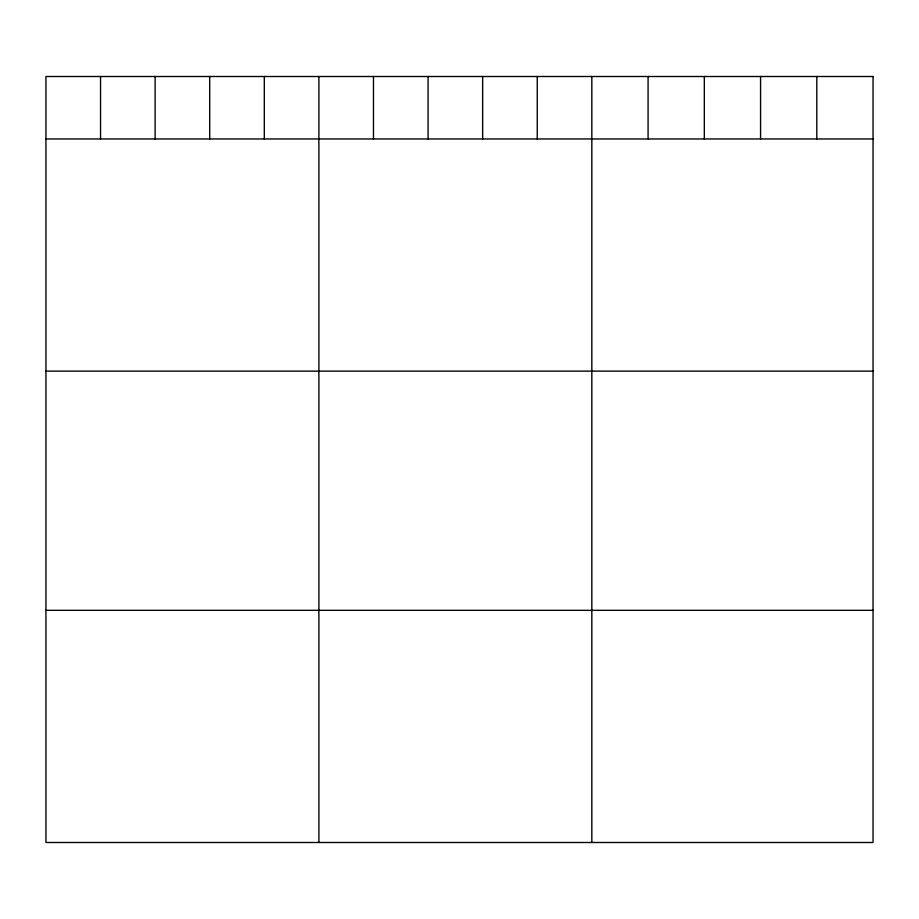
<?xml version="1.0" encoding="UTF-8"?>
<svg xmlns="http://www.w3.org/2000/svg" width="919" height="919" viewBox="0 0 919 919"><rect width="100%" height="100%" fill="white"/><g stroke="black" fill="none" stroke-linecap="round" stroke-linejoin="round"><path stroke-width="1.38" d="M45.95 138.964L873.05 138.964M45.95 371.127L873.05 371.127M45.95 610.331L873.05 610.331M816.807 76.507L816.807 138.964M760.564 76.507L760.564 138.964M704.322 76.507L704.322 138.964M648.079 76.507L648.079 138.964M591.836 76.507L591.836 842.493M537.247 76.507L537.247 138.964M482.659 76.507L482.659 138.964M428.07 76.507L428.07 138.964M373.482 76.507L373.482 138.964M318.893 76.507L318.893 842.493M264.304 76.507L264.304 138.964M209.716 76.507L209.716 138.964M155.127 76.507L155.127 138.964M100.539 76.507L100.539 138.964M873.05 76.507L45.95 76.507L45.95 842.493L873.05 842.493L873.05 76.507"/></g></svg>
